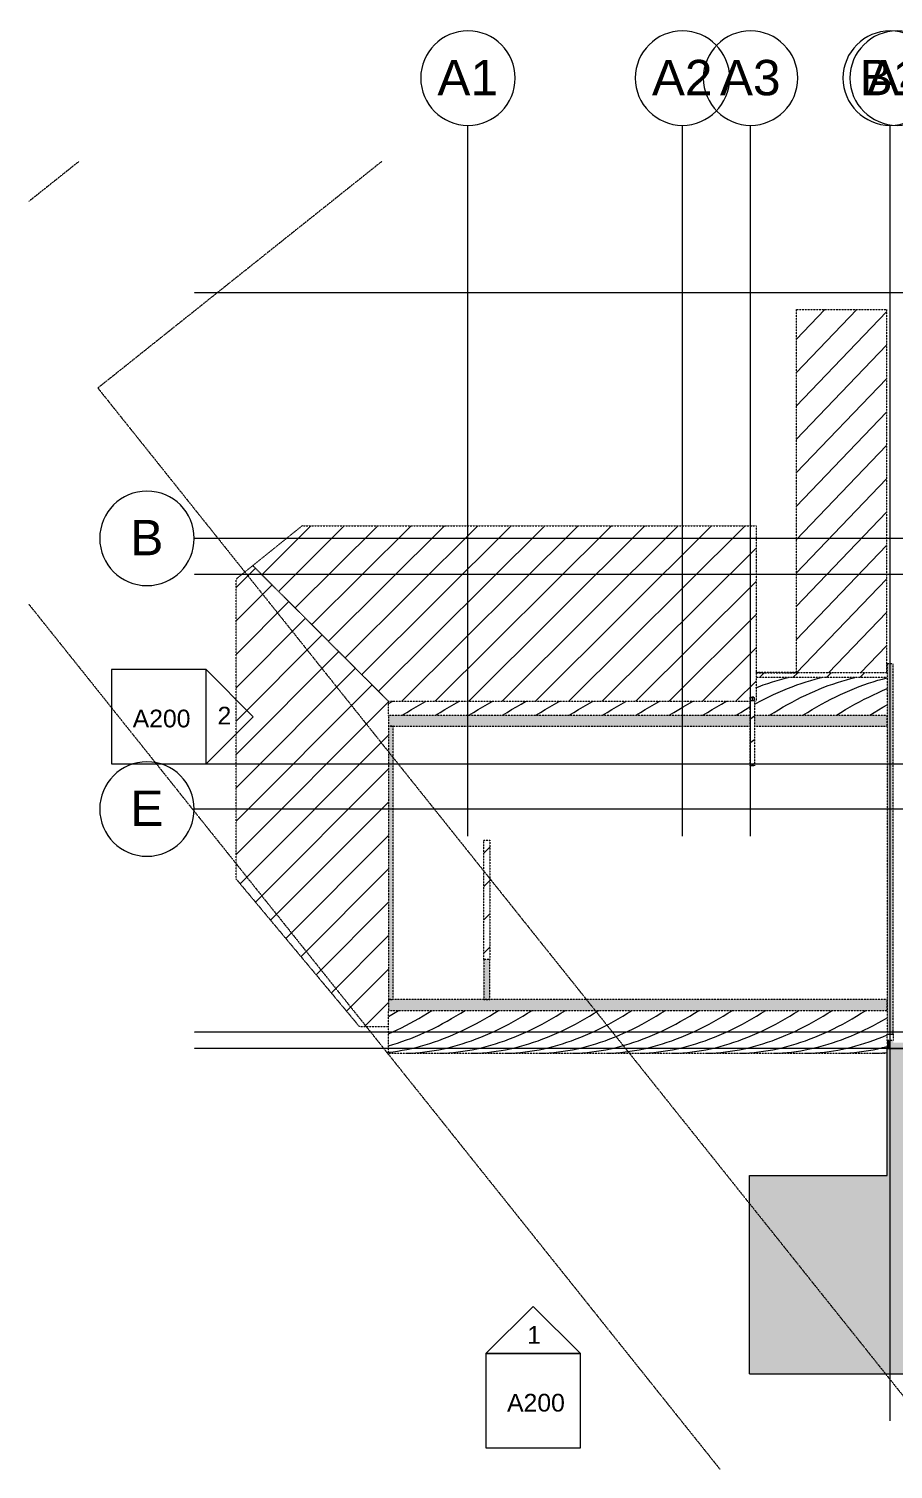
# Model space of a CAD drawing. Header units: inches. Extents: x -4124 to 1943, y 10204 to 12096.
# Drawn here: x -939 to 159, y 10266 to 12096 of the extents above; entities that cross this region are included whole.
import ezdxf

# ---------------------------------------------------------------- set-up
doc = ezdxf.new("R2010")
doc.units = ezdxf.units.IN
doc.header["$MEASUREMENT"] = 0
for name, pattern in [('Demolished', [0.1875, 0.125, -0.0625]), ('Double Dash 3_8_', [1, 0.375, -0.125, 0.125, -0.125, 0.125, -0.125]), ('Grid Line 1_2_', [0.875, 0.5, -0.125, 0.125, -0.125])]:
    doc.linetypes.add(name, pattern=pattern)
for name, color, linetype, lineweight in [('A-ROOF-1', 8, 'Continuous', 9), ('A-ROOF-2', 10, 'Demolished', 9), ('A-ROOF-3', 1, 'Demolished', 15), ('A-ROOF-4', 50, 'Continuous', 9), ('A-ROOF-5', 173, 'Continuous', 9), ('A-ROOF-PATT-1', 20, 'Continuous', 9), ('A-ROOF-PATT-2', 20, 'Demolished', 9), ('A-WALL-2', 8, 'Continuous', 9), ('A-WALL-4', 173, 'Continuous', 9), ('A-WALL-5', 1, 'Demolished', 15), ('A-WALL-6', 10, 'Demolished', 9), ('A-WALL-8', 50, 'Continuous', 9), ('A-WALL-9', 20, 'Demolished', 9), ('C-PROP-LINE', 91, 'Double Dash 3_8_', 13), ('G-ANNO-SYMB', 111, 'Continuous', 9), ('S-BEAM-1', 173, 'Continuous', 9), ('S-BEAM-2', 10, 'Continuous', 9), ('S-BEAM-3', 10, 'Demolished', 9), ('S-BEAM-4', 20, 'Demolished', 9), ('S-GRID-1', 1, 'Grid Line 1_2_', 9), ('S-GRID-IDEN', 1, 'Continuous', 9)]:
    doc.layers.add(name, color=color, linetype=linetype, lineweight=lineweight)
doc.styles.add('Arial', font='arial.ttf', dxfattribs={"height": 45})
doc.styles.add('Arial_1', font='arial.ttf', dxfattribs={"height": 22.5})
pattern_1 = [(45, (3185.41, 0), (-21.2132, 21.2132), [])]
pattern_2 = [(35.264, (0, 5568.672), (-7.07116, 24.999985), [])]

# ---------------------------------------------------------------- blocks, each defined once
blk = doc.blocks.new('Conc Beam - Conc Beam-1196117-DEMO PLAN - MEZZ')
at = {"layer": 'S-BEAM-2'}
blk.add_hatch(color=256, dxfattribs=at).paths.add_polyline_path([(-2953.6, 10800.4), (-1943.2, 10800.4), (-1943.2, 10807.7), (-3026.2, 10807.7), (-3026.2, 10810.5), (-3030, 10810.5), (-3030, 10800.4), (-3026.2, 10800.4)], flags=0)
at = {"layer": 'S-BEAM-1'}
for p, q in [((-3030, 10800.4), (-3030, 10810.5)), ((-1943.2, 10807.7), (-1943.2, 10800.4))]:
    blk.add_line(p, q, dxfattribs=at)
blk = doc.blocks.new('FP_18-DEMO PLAN - MEZZ')
at = {"layer": 'A-ROOF-2'}
for p, q in [((-3149.6, 11278.1), (-3200.5, 11278.1)), ((-3033.8, 11278.1), (-3034.6, 11278.1))]:
    blk.add_line(p, q, dxfattribs=at)
at = {"layer": 'A-ROOF-PATT-1'}
for p, q in [((-3200.5, 11277.9), (-3199.1, 11278)), ((-3199.1, 11278), (-3193.2, 11278.2)), ((-3163.7, 11277.5), (-3162.6, 11277.6)), ((-3162.6, 11277.6), (-3156.7, 11278)), ((-3156.7, 11278), (-3150.8, 11278.2)), ((-3034.6, 11277.7), (-3033.8, 11277.7)), ((-3200.5, 11258.7), (-3197.1, 11260)), ((-3197.1, 11260), (-3191.2, 11262.2)), ((-3191.2, 11262.2), (-3185.3, 11264.2)), ((-3185.3, 11264.2), (-3179.4, 11266.1)), ((-3179.4, 11266.1), (-3173.4, 11267.9)), ((-3173.4, 11267.9), (-3167.5, 11269.6)), ((-3167.5, 11269.6), (-3161.6, 11271.1)), ((-3161.6, 11271.1), (-3159.7, 11271.5)), ((-3160.6, 11257.7), (-3154.7, 11260)), ((-3154.7, 11260), (-3148.8, 11262.2)), ((-3148.8, 11262.2), (-3142.9, 11264.2)), ((-3142.9, 11264.2), (-3136.9, 11266.1)), ((-3136.9, 11266.1), (-3131, 11267.9)), ((-3131, 11267.9), (-3125.1, 11269.6)), ((-3125.1, 11269.6), (-3119.2, 11271.1)), ((-3120.1, 11256.9), (-3114.3, 11259.2)), ((-3119.2, 11271.1), (-3117.2, 11271.5)), ((-3114.3, 11259.2), (-3108.6, 11261.4)), ((-3108.6, 11261.4), (-3102.8, 11263.4)), ((-3102.8, 11263.4), (-3097.1, 11265.3)), ((-3097.1, 11265.3), (-3091.3, 11267.1)), ((-3091.3, 11267.1), (-3085.6, 11268.8)), ((-3085.6, 11268.8), (-3079.8, 11270.3)), ((-3079.8, 11270.3), (-3074.8, 11271.5)), ((-3075.5, 11257.8), (-3069.5, 11260.1)), ((-3069.5, 11260.1), (-3063.6, 11262.3)), ((-3063.6, 11262.3), (-3057.6, 11264.4)), ((-3057.6, 11264.4), (-3051.7, 11266.3)), ((-3051.7, 11266.3), (-3045.7, 11268.1)), ((-3045.7, 11268.1), (-3039.8, 11269.7)), ((-3039.8, 11269.7), (-3033.8, 11271.2)), ((-3667.5, 11238.5), (-3661.8, 11241.5)), ((-3626.3, 11237.8), (-3620.4, 11241)), ((-3620.4, 11241), (-3619.4, 11241.5)), ((-3583.9, 11237.8), (-3578, 11241)), ((-3578, 11241), (-3577, 11241.5)), ((-3541.5, 11237.8), (-3535.5, 11241)), ((-3535.5, 11241), (-3534.5, 11241.5)), ((-3499, 11237.8), (-3493.1, 11241)), ((-3493.1, 11241), (-3492.1, 11241.5)), ((-3456.6, 11237.8), (-3450.7, 11241)), ((-3450.7, 11241), (-3449.7, 11241.5)), ((-3414.2, 11237.8), (-3408.3, 11241)), ((-3408.3, 11241), (-3407.3, 11241.5)), ((-3371.7, 11237.8), (-3365.8, 11241)), ((-3365.8, 11241), (-3364.8, 11241.5)), ((-3329.3, 11237.8), (-3323.4, 11241)), ((-3323.4, 11241), (-3322.4, 11241.5)), ((-3286.9, 11237.8), (-3281, 11241)), ((-3281, 11241), (-3280, 11241.5)), ((-3244.5, 11237.8), (-3238.6, 11241)), ((-3238.6, 11241), (-3237.6, 11241.5)), ((-3202, 11237.8), (-3196.1, 11241)), ((-3196.1, 11241), (-3190.2, 11244.1)), ((-3190.2, 11244.1), (-3184.3, 11247.1)), ((-3184.3, 11247.1), (-3178.4, 11249.9)), ((-3178.4, 11249.9), (-3172.5, 11252.6)), ((-3172.5, 11252.6), (-3166.5, 11255.2)), ((-3166.5, 11255.2), (-3160.6, 11257.7)), ((-3160.3, 11237.4), (-3154.5, 11240.5)), ((-3154.5, 11240.5), (-3148.8, 11243.6)), ((-3148.8, 11243.6), (-3143.1, 11246.5)), ((-3143.1, 11246.5), (-3137.3, 11249.3)), ((-3137.3, 11249.3), (-3131.6, 11251.9)), ((-3131.6, 11251.9), (-3125.8, 11254.5)), ((-3125.8, 11254.5), (-3120.1, 11256.9)), ((-3117.1, 11237.8), (-3111.1, 11241.1)), ((-3111.1, 11241.1), (-3105.2, 11244.2)), ((-3105.2, 11244.2), (-3099.2, 11247.2)), ((-3099.2, 11247.2), (-3093.3, 11250)), ((-3093.3, 11250), (-3087.3, 11252.7)), ((-3087.3, 11252.7), (-3081.4, 11255.3)), ((-3081.4, 11255.3), (-3075.5, 11257.8)), ((-3074.9, 11237.7), (-3069.1, 11240.9)), ((-3069.1, 11240.9), (-3063.2, 11244)), ((-3063.2, 11244), (-3057.3, 11246.9)), ((-3057.3, 11246.9), (-3051.4, 11249.7)), ((-3051.4, 11249.7), (-3045.6, 11252.4)), ((-3045.6, 11252.4), (-3039.7, 11255)), ((-3039.7, 11255), (-3033.8, 11257.5)), ((-3650, 11223.7), (-3644.1, 11227.4)), ((-3644.1, 11227.4), (-3638.1, 11231)), ((-3638.1, 11231), (-3632.2, 11234.4)), ((-3632.2, 11234.4), (-3626.3, 11237.8)), ((-3607.6, 11223.7), (-3601.6, 11227.4)), ((-3601.6, 11227.4), (-3595.7, 11231)), ((-3595.7, 11231), (-3589.8, 11234.4)), ((-3589.8, 11234.4), (-3583.9, 11237.8)), ((-3565.1, 11223.7), (-3559.2, 11227.4)), ((-3559.2, 11227.4), (-3553.3, 11231)), ((-3553.3, 11231), (-3547.4, 11234.4)), ((-3547.4, 11234.4), (-3541.5, 11237.8)), ((-3522.7, 11223.7), (-3516.8, 11227.4)), ((-3516.8, 11227.4), (-3510.9, 11231)), ((-3510.9, 11231), (-3504.9, 11234.4)), ((-3504.9, 11234.4), (-3499, 11237.8)), ((-3480.3, 11223.7), (-3474.4, 11227.4)), ((-3474.4, 11227.4), (-3468.4, 11231)), ((-3468.4, 11231), (-3462.5, 11234.4)), ((-3462.5, 11234.4), (-3456.6, 11237.8)), ((-3437.8, 11223.7), (-3431.9, 11227.4)), ((-3431.9, 11227.4), (-3426, 11231)), ((-3426, 11231), (-3420.1, 11234.4)), ((-3420.1, 11234.4), (-3414.2, 11237.8)), ((-3395.4, 11223.7), (-3389.5, 11227.4)), ((-3389.5, 11227.4), (-3383.6, 11231)), ((-3383.6, 11231), (-3377.7, 11234.4)), ((-3377.7, 11234.4), (-3371.7, 11237.8)), ((-3353, 11223.7), (-3347.1, 11227.4)), ((-3347.1, 11227.4), (-3341.2, 11231)), ((-3341.2, 11231), (-3335.2, 11234.4)), ((-3335.2, 11234.4), (-3329.3, 11237.8)), ((-3310.6, 11223.7), (-3304.7, 11227.4)), ((-3304.7, 11227.4), (-3298.7, 11231)), ((-3298.7, 11231), (-3292.8, 11234.4)), ((-3292.8, 11234.4), (-3286.9, 11237.8)), ((-3268.1, 11223.7), (-3262.2, 11227.4)), ((-3262.2, 11227.4), (-3256.3, 11231)), ((-3256.3, 11231), (-3250.4, 11234.4)), ((-3250.4, 11234.4), (-3244.5, 11237.8)), ((-3225.7, 11223.7), (-3219.8, 11227.4)), ((-3219.8, 11227.4), (-3213.9, 11231)), ((-3213.9, 11231), (-3208.2, 11234.3)), ((-3202.2, 11237.7), (-3202, 11237.8)), ((-3183.3, 11223.7), (-3177.5, 11227.3)), ((-3177.5, 11227.3), (-3171.8, 11230.8)), ((-3171.8, 11230.8), (-3166, 11234.2)), ((-3166, 11234.2), (-3160.3, 11237.4)), ((-3140.9, 11223.7), (-3134.9, 11227.4)), ((-3134.9, 11227.4), (-3129, 11231)), ((-3129, 11231), (-3123, 11234.5)), ((-3123, 11234.5), (-3117.1, 11237.8)), ((-3098.4, 11223.7), (-3092.6, 11227.4)), ((-3092.6, 11227.4), (-3086.7, 11230.9)), ((-3086.7, 11230.9), (-3080.8, 11234.4)), ((-3080.8, 11234.4), (-3074.9, 11237.7)), ((-3056, 11223.7), (-3050.5, 11227.2)), ((-3050.5, 11227.2), (-3044.9, 11230.5)), ((-3044.9, 11230.5), (-3039.4, 11233.8)), ((-3039.4, 11233.8), (-3033.8, 11237))]:
    blk.add_line(p, q, dxfattribs=at)
blk = doc.blocks.new('FP_19-DEMO PLAN - MEZZ')
at = {"layer": 'A-ROOF-2'}
blk.add_line((-3667.5, 10794.1), (-3033.8, 10794.1), dxfattribs=at)
at = {"layer": 'A-ROOF-PATT-1'}
for p, q in [((-3667.5, 10840.8), (-3663.2, 10843.3)), ((-3663.2, 10843.3), (-3659, 10845.9)), ((-3659, 10845.9), (-3654.7, 10848.6)), ((-3634.4, 10835.4), (-3628.8, 10838.5)), ((-3628.8, 10838.5), (-3623.3, 10841.8)), ((-3623.3, 10841.8), (-3617.8, 10845.1)), ((-3617.8, 10845.1), (-3612.3, 10848.6)), ((-3592.8, 10834.9), (-3587.1, 10838.2)), ((-3587.1, 10838.2), (-3581.3, 10841.5)), ((-3581.3, 10841.5), (-3575.6, 10845)), ((-3575.6, 10845), (-3569.9, 10848.6)), ((-3550.8, 10834.7), (-3544.9, 10838)), ((-3544.9, 10838), (-3539.1, 10841.4)), ((-3539.1, 10841.4), (-3533.3, 10844.9)), ((-3533.3, 10844.9), (-3527.4, 10848.6)), ((-3508.7, 10834.5), (-3502.8, 10837.8)), ((-3502.8, 10837.8), (-3496.8, 10841.3)), ((-3496.8, 10841.3), (-3490.9, 10844.9)), ((-3490.9, 10844.9), (-3485, 10848.6)), ((-3466.3, 10834.5), (-3460.3, 10837.8)), ((-3460.3, 10837.8), (-3454.4, 10841.3)), ((-3454.4, 10841.3), (-3448.5, 10844.9)), ((-3448.5, 10844.9), (-3442.6, 10848.6)), ((-3423.8, 10834.5), (-3417.9, 10837.8)), ((-3417.9, 10837.8), (-3412, 10841.3)), ((-3412, 10841.3), (-3406.1, 10844.9)), ((-3406.1, 10844.9), (-3400.2, 10848.6)), ((-3381.4, 10834.5), (-3375.5, 10837.8)), ((-3375.5, 10837.8), (-3369.6, 10841.3)), ((-3369.6, 10841.3), (-3363.7, 10844.9)), ((-3363.7, 10844.9), (-3357.7, 10848.6)), ((-3339, 10834.5), (-3333.1, 10837.8)), ((-3333.1, 10837.8), (-3327.1, 10841.3)), ((-3327.1, 10841.3), (-3321.2, 10844.9)), ((-3321.2, 10844.9), (-3315.3, 10848.6)), ((-3296.6, 10834.5), (-3290.6, 10837.8)), ((-3290.6, 10837.8), (-3284.7, 10841.3)), ((-3284.7, 10841.3), (-3278.8, 10844.9)), ((-3278.8, 10844.9), (-3272.9, 10848.6)), ((-3254.1, 10834.5), (-3248.2, 10837.8)), ((-3248.2, 10837.8), (-3242.3, 10841.3)), ((-3242.3, 10841.3), (-3236.4, 10844.9)), ((-3236.4, 10844.9), (-3230.5, 10848.6)), ((-3211.7, 10834.5), (-3205.8, 10837.8)), ((-3205.8, 10837.8), (-3199.9, 10841.3)), ((-3199.9, 10841.3), (-3193.9, 10844.9)), ((-3193.9, 10844.9), (-3188, 10848.6)), ((-3169.3, 10834.5), (-3163.4, 10837.8)), ((-3163.4, 10837.8), (-3157.4, 10841.3)), ((-3157.4, 10841.3), (-3151.5, 10844.9)), ((-3151.5, 10844.9), (-3145.6, 10848.6)), ((-3126.8, 10834.5), (-3120.9, 10837.8)), ((-3120.9, 10837.8), (-3115, 10841.3)), ((-3115, 10841.3), (-3109.1, 10844.9)), ((-3109.1, 10844.9), (-3103.2, 10848.6)), ((-3084.4, 10834.5), (-3078.5, 10837.8)), ((-3078.5, 10837.8), (-3072.6, 10841.3)), ((-3072.6, 10841.3), (-3066.7, 10844.9)), ((-3066.7, 10844.9), (-3060.7, 10848.6)), ((-3039.6, 10835.8), (-3033.8, 10839.1)), ((-3667.5, 10818.8), (-3661.9, 10821.3)), ((-3661.9, 10821.3), (-3656.4, 10823.9)), ((-3656.4, 10823.9), (-3650.9, 10826.6)), ((-3650.9, 10826.6), (-3645.4, 10829.4)), ((-3645.4, 10829.4), (-3639.9, 10832.4)), ((-3639.9, 10832.4), (-3634.4, 10835.4)), ((-3627.3, 10817.8), (-3621.5, 10820.4)), ((-3621.5, 10820.4), (-3615.8, 10823.1)), ((-3615.8, 10823.1), (-3610, 10825.8)), ((-3610, 10825.8), (-3604.3, 10828.7)), ((-3604.3, 10828.7), (-3598.6, 10831.8)), ((-3598.6, 10831.8), (-3592.8, 10834.9)), ((-3585.8, 10817.4), (-3579.9, 10820)), ((-3579.9, 10820), (-3574.1, 10822.7)), ((-3574.1, 10822.7), (-3568.3, 10825.5)), ((-3568.3, 10825.5), (-3562.4, 10828.5)), ((-3562.4, 10828.5), (-3556.6, 10831.5)), ((-3556.6, 10831.5), (-3550.8, 10834.7)), ((-3544.2, 10817.1), (-3538.3, 10819.7)), ((-3538.3, 10819.7), (-3532.4, 10822.4)), ((-3532.4, 10822.4), (-3526.4, 10825.2)), ((-3526.4, 10825.2), (-3520.5, 10828.2)), ((-3520.5, 10828.2), (-3514.6, 10831.3)), ((-3514.6, 10831.3), (-3508.7, 10834.5)), ((-3501.8, 10817.1), (-3495.9, 10819.7)), ((-3495.9, 10819.7), (-3489.9, 10822.4)), ((-3489.9, 10822.4), (-3484, 10825.2)), ((-3484, 10825.2), (-3478.1, 10828.2)), ((-3478.1, 10828.2), (-3472.2, 10831.3)), ((-3472.2, 10831.3), (-3466.3, 10834.5)), ((-3459.3, 10817.1), (-3453.4, 10819.7)), ((-3453.4, 10819.7), (-3447.5, 10822.4)), ((-3447.5, 10822.4), (-3441.6, 10825.2)), ((-3441.6, 10825.2), (-3435.7, 10828.2)), ((-3435.7, 10828.2), (-3429.8, 10831.3)), ((-3429.8, 10831.3), (-3423.8, 10834.5)), ((-3416.9, 10817.1), (-3411, 10819.7)), ((-3411, 10819.7), (-3405.1, 10822.4)), ((-3405.1, 10822.4), (-3399.2, 10825.2)), ((-3399.2, 10825.2), (-3393.2, 10828.2)), ((-3393.2, 10828.2), (-3387.3, 10831.3)), ((-3387.3, 10831.3), (-3381.4, 10834.5)), ((-3374.5, 10817.1), (-3368.6, 10819.7)), ((-3368.6, 10819.7), (-3362.7, 10822.4)), ((-3362.7, 10822.4), (-3356.7, 10825.2)), ((-3356.7, 10825.2), (-3350.8, 10828.2)), ((-3350.8, 10828.2), (-3344.9, 10831.3)), ((-3344.9, 10831.3), (-3339, 10834.5)), ((-3332.1, 10817.1), (-3326.1, 10819.7)), ((-3326.1, 10819.7), (-3320.2, 10822.4)), ((-3320.2, 10822.4), (-3314.3, 10825.2)), ((-3314.3, 10825.2), (-3308.4, 10828.2)), ((-3308.4, 10828.2), (-3302.5, 10831.3)), ((-3302.5, 10831.3), (-3296.6, 10834.5)), ((-3289.6, 10817.1), (-3283.7, 10819.7)), ((-3283.7, 10819.7), (-3277.8, 10822.4)), ((-3277.8, 10822.4), (-3271.9, 10825.2)), ((-3271.9, 10825.2), (-3266, 10828.2)), ((-3266, 10828.2), (-3260, 10831.3)), ((-3260, 10831.3), (-3254.1, 10834.5)), ((-3247.2, 10817.1), (-3241.3, 10819.7)), ((-3241.3, 10819.7), (-3235.4, 10822.4)), ((-3235.4, 10822.4), (-3229.5, 10825.2)), ((-3229.5, 10825.2), (-3223.5, 10828.2)), ((-3223.5, 10828.2), (-3217.6, 10831.3)), ((-3217.6, 10831.3), (-3211.7, 10834.5)), ((-3204.8, 10817.1), (-3198.9, 10819.7)), ((-3198.9, 10819.7), (-3192.9, 10822.4)), ((-3192.9, 10822.4), (-3187, 10825.2)), ((-3187, 10825.2), (-3181.1, 10828.2)), ((-3181.1, 10828.2), (-3175.2, 10831.3)), ((-3175.2, 10831.3), (-3169.3, 10834.5)), ((-3162.4, 10817.1), (-3156.4, 10819.7)), ((-3156.4, 10819.7), (-3150.5, 10822.4)), ((-3150.5, 10822.4), (-3144.6, 10825.2)), ((-3144.6, 10825.2), (-3138.7, 10828.2)), ((-3138.7, 10828.2), (-3132.8, 10831.3)), ((-3132.8, 10831.3), (-3126.8, 10834.5)), ((-3119.9, 10817.1), (-3114, 10819.7)), ((-3114, 10819.7), (-3108.1, 10822.4)), ((-3108.1, 10822.4), (-3102.2, 10825.2)), ((-3102.2, 10825.2), (-3096.3, 10828.2)), ((-3096.3, 10828.2), (-3090.3, 10831.3)), ((-3090.3, 10831.3), (-3084.4, 10834.5)), ((-3074.3, 10818.5), (-3068.5, 10821.1)), ((-3068.5, 10821.1), (-3062.7, 10823.8)), ((-3062.7, 10823.8), (-3057, 10826.6)), ((-3057, 10826.6), (-3051.2, 10829.6)), ((-3051.2, 10829.6), (-3045.4, 10832.6)), ((-3045.4, 10832.6), (-3039.6, 10835.8)), ((-3667.5, 10803.5), (-3661.7, 10805.2)), ((-3661.7, 10805.2), (-3656, 10807)), ((-3656, 10807), (-3650.2, 10808.9)), ((-3650.2, 10808.9), (-3644.5, 10811)), ((-3644.5, 10811), (-3638.8, 10813.1)), ((-3638.8, 10813.1), (-3633, 10815.4)), ((-3638.3, 10800.2), (-3632.4, 10801.6)), ((-3633, 10815.4), (-3627.3, 10817.8)), ((-3632.4, 10801.6), (-3626.6, 10803.1)), ((-3626.6, 10803.1), (-3620.8, 10804.8)), ((-3620.8, 10804.8), (-3614.9, 10806.5)), ((-3614.9, 10806.5), (-3609.1, 10808.5)), ((-3609.1, 10808.5), (-3603.3, 10810.5)), ((-3603.3, 10810.5), (-3597.4, 10812.7)), ((-3597.5, 10799.9), (-3591.5, 10801.2)), ((-3597.4, 10812.7), (-3591.6, 10815)), ((-3591.6, 10815), (-3585.8, 10817.4)), ((-3591.5, 10801.2), (-3585.6, 10802.7)), ((-3585.6, 10802.7), (-3579.7, 10804.4)), ((-3579.7, 10804.4), (-3573.8, 10806.1)), ((-3573.8, 10806.1), (-3567.9, 10808.1)), ((-3567.9, 10808.1), (-3562, 10810.1)), ((-3562, 10810.1), (-3556, 10812.3)), ((-3556, 10812.3), (-3550.1, 10814.6)), ((-3555, 10799.9), (-3549.1, 10801.2)), ((-3550.1, 10814.6), (-3544.2, 10817.1)), ((-3549.1, 10801.2), (-3543.2, 10802.7)), ((-3543.2, 10802.7), (-3537.3, 10804.4)), ((-3537.3, 10804.4), (-3531.4, 10806.1)), ((-3531.4, 10806.1), (-3525.4, 10808.1)), ((-3525.4, 10808.1), (-3519.5, 10810.1)), ((-3519.5, 10810.1), (-3513.6, 10812.3)), ((-3513.6, 10812.3), (-3507.7, 10814.6)), ((-3512.6, 10799.9), (-3506.7, 10801.2)), ((-3507.7, 10814.6), (-3501.8, 10817.1)), ((-3506.7, 10801.2), (-3500.8, 10802.7)), ((-3500.8, 10802.7), (-3494.9, 10804.4)), ((-3494.9, 10804.4), (-3488.9, 10806.1)), ((-3488.9, 10806.1), (-3483, 10808.1)), ((-3483, 10808.1), (-3477.1, 10810.1)), ((-3477.1, 10810.1), (-3471.2, 10812.3)), ((-3471.2, 10812.3), (-3465.3, 10814.6)), ((-3470.2, 10799.9), (-3464.3, 10801.2)), ((-3465.3, 10814.6), (-3459.3, 10817.1)), ((-3464.3, 10801.2), (-3458.3, 10802.7)), ((-3458.3, 10802.7), (-3452.4, 10804.4)), ((-3452.4, 10804.4), (-3446.5, 10806.1)), ((-3446.5, 10806.1), (-3440.6, 10808.1)), ((-3440.6, 10808.1), (-3434.7, 10810.1)), ((-3434.7, 10810.1), (-3428.8, 10812.3)), ((-3428.8, 10812.3), (-3422.8, 10814.6)), ((-3427.8, 10799.9), (-3421.8, 10801.2)), ((-3422.8, 10814.6), (-3416.9, 10817.1)), ((-3421.8, 10801.2), (-3415.9, 10802.7)), ((-3415.9, 10802.7), (-3410, 10804.4)), ((-3410, 10804.4), (-3404.1, 10806.1)), ((-3404.1, 10806.1), (-3398.2, 10808.1)), ((-3398.2, 10808.1), (-3392.2, 10810.1)), ((-3392.2, 10810.1), (-3386.3, 10812.3)), ((-3386.3, 10812.3), (-3380.4, 10814.6)), ((-3385.3, 10799.9), (-3379.4, 10801.2)), ((-3380.4, 10814.6), (-3374.5, 10817.1)), ((-3379.4, 10801.2), (-3373.5, 10802.7)), ((-3373.5, 10802.7), (-3367.6, 10804.4)), ((-3367.6, 10804.4), (-3361.7, 10806.1)), ((-3361.7, 10806.1), (-3355.7, 10808.1)), ((-3355.7, 10808.1), (-3349.8, 10810.1)), ((-3349.8, 10810.1), (-3343.9, 10812.3)), ((-3343.9, 10812.3), (-3338, 10814.6)), ((-3342.9, 10799.9), (-3337, 10801.2)), ((-3338, 10814.6), (-3332.1, 10817.1)), ((-3337, 10801.2), (-3331.1, 10802.7)), ((-3331.1, 10802.7), (-3325.1, 10804.4)), ((-3325.1, 10804.4), (-3319.2, 10806.1)), ((-3319.2, 10806.1), (-3313.3, 10808.1)), ((-3313.3, 10808.1), (-3307.4, 10810.1)), ((-3307.4, 10810.1), (-3301.5, 10812.3)), ((-3301.5, 10812.3), (-3295.6, 10814.6)), ((-3300.5, 10799.9), (-3294.6, 10801.2)), ((-3295.6, 10814.6), (-3289.6, 10817.1)), ((-3294.6, 10801.2), (-3288.6, 10802.7)), ((-3288.6, 10802.7), (-3282.7, 10804.4)), ((-3282.7, 10804.4), (-3276.8, 10806.1)), ((-3276.8, 10806.1), (-3270.9, 10808.1)), ((-3270.9, 10808.1), (-3265, 10810.1)), ((-3265, 10810.1), (-3259, 10812.3)), ((-3259, 10812.3), (-3253.1, 10814.6)), ((-3258.1, 10799.9), (-3252.1, 10801.2)), ((-3253.1, 10814.6), (-3247.2, 10817.1)), ((-3252.1, 10801.2), (-3246.2, 10802.7)), ((-3246.2, 10802.7), (-3240.3, 10804.4)), ((-3240.3, 10804.4), (-3234.4, 10806.1)), ((-3234.4, 10806.1), (-3228.5, 10808.1)), ((-3228.5, 10808.1), (-3222.5, 10810.1)), ((-3222.5, 10810.1), (-3216.6, 10812.3)), ((-3216.6, 10812.3), (-3210.7, 10814.6)), ((-3215.6, 10799.9), (-3209.7, 10801.2)), ((-3210.7, 10814.6), (-3204.8, 10817.1)), ((-3209.7, 10801.2), (-3203.8, 10802.7)), ((-3203.8, 10802.7), (-3197.9, 10804.4)), ((-3197.9, 10804.4), (-3192, 10806.1)), ((-3192, 10806.1), (-3186, 10808.1)), ((-3186, 10808.1), (-3180.1, 10810.1)), ((-3180.1, 10810.1), (-3174.2, 10812.3)), ((-3174.2, 10812.3), (-3168.3, 10814.6)), ((-3173.2, 10799.9), (-3167.3, 10801.2)), ((-3168.3, 10814.6), (-3162.4, 10817.1)), ((-3167.3, 10801.2), (-3161.4, 10802.7)), ((-3161.4, 10802.7), (-3155.4, 10804.4)), ((-3155.4, 10804.4), (-3149.5, 10806.1)), ((-3149.5, 10806.1), (-3143.6, 10808.1)), ((-3143.6, 10808.1), (-3137.7, 10810.1)), ((-3137.7, 10810.1), (-3131.8, 10812.3)), ((-3132.1, 10799.6), (-3126.3, 10800.9)), ((-3131.8, 10812.3), (-3125.9, 10814.6)), ((-3126.3, 10800.9), (-3120.6, 10802.3)), ((-3125.9, 10814.6), (-3119.9, 10817.1)), ((-3120.6, 10802.3), (-3114.8, 10803.9)), ((-3114.8, 10803.9), (-3109, 10805.6)), ((-3109, 10805.6), (-3103.2, 10807.4)), ((-3103.2, 10807.4), (-3097.4, 10809.3)), ((-3097.4, 10809.3), (-3091.7, 10811.4)), ((-3091.7, 10811.4), (-3085.9, 10813.7)), ((-3090.7, 10799.4), (-3085, 10800.6)), ((-3085.9, 10813.7), (-3080.1, 10816)), ((-3085, 10800.6), (-3079.3, 10802)), ((-3080.1, 10816), (-3074.3, 10818.5)), ((-3079.3, 10802), (-3073.6, 10803.5)), ((-3073.6, 10803.5), (-3067.9, 10805.1)), ((-3067.9, 10805.1), (-3062.3, 10806.9)), ((-3062.3, 10806.9), (-3056.6, 10808.8)), ((-3056.6, 10808.8), (-3050.9, 10810.8)), ((-3050.9, 10810.8), (-3045.2, 10813)), ((-3045.7, 10799.9), (-3039.8, 10801.3)), ((-3045.2, 10813), (-3039.5, 10815.2)), ((-3039.8, 10801.3), (-3033.8, 10802.8)), ((-3039.5, 10815.2), (-3033.8, 10817.6)), ((-3667.5, 10795.4), (-3661.6, 10796.1)), ((-3661.6, 10796.1), (-3655.8, 10796.9)), ((-3655.8, 10796.9), (-3650, 10797.9)), ((-3650, 10797.9), (-3644.1, 10799)), ((-3644.8, 10794.1), (-3638.9, 10794.3)), ((-3644.1, 10799), (-3638.3, 10800.2)), ((-3638.9, 10794.3), (-3633, 10794.7)), ((-3633, 10794.7), (-3627.1, 10795.2)), ((-3627.1, 10795.2), (-3621.1, 10795.8)), ((-3621.1, 10795.8), (-3615.2, 10796.6)), ((-3615.2, 10796.6), (-3609.3, 10797.6)), ((-3609.3, 10797.6), (-3603.4, 10798.6)), ((-3603.4, 10798.6), (-3597.5, 10799.9)), ((-3602.4, 10794.1), (-3596.5, 10794.3)), ((-3596.5, 10794.3), (-3590.5, 10794.7)), ((-3590.5, 10794.7), (-3584.6, 10795.2)), ((-3584.6, 10795.2), (-3578.7, 10795.8)), ((-3578.7, 10795.8), (-3572.8, 10796.6)), ((-3572.8, 10796.6), (-3566.9, 10797.6)), ((-3566.9, 10797.6), (-3561, 10798.6)), ((-3561, 10798.6), (-3555, 10799.9)), ((-3560, 10794.1), (-3554, 10794.3)), ((-3554, 10794.3), (-3548.1, 10794.7)), ((-3548.1, 10794.7), (-3542.2, 10795.2)), ((-3542.2, 10795.2), (-3536.3, 10795.8)), ((-3536.3, 10795.8), (-3530.4, 10796.6)), ((-3530.4, 10796.6), (-3524.4, 10797.6)), ((-3524.4, 10797.6), (-3518.5, 10798.6)), ((-3518.5, 10798.6), (-3512.6, 10799.9)), ((-3517.5, 10794.1), (-3511.6, 10794.3)), ((-3511.6, 10794.3), (-3505.7, 10794.7)), ((-3505.7, 10794.7), (-3499.8, 10795.2)), ((-3499.8, 10795.2), (-3493.9, 10795.8)), ((-3493.9, 10795.8), (-3487.9, 10796.6)), ((-3487.9, 10796.6), (-3482, 10797.6)), ((-3482, 10797.6), (-3476.1, 10798.6)), ((-3476.1, 10798.6), (-3470.2, 10799.9)), ((-3475.1, 10794.1), (-3469.2, 10794.3)), ((-3469.2, 10794.3), (-3463.3, 10794.7)), ((-3463.3, 10794.7), (-3457.3, 10795.2)), ((-3457.3, 10795.2), (-3451.4, 10795.8)), ((-3451.4, 10795.8), (-3445.5, 10796.6)), ((-3445.5, 10796.6), (-3439.6, 10797.6)), ((-3439.6, 10797.6), (-3433.7, 10798.6)), ((-3433.7, 10798.6), (-3427.8, 10799.9)), ((-3432.7, 10794.1), (-3426.8, 10794.3)), ((-3426.8, 10794.3), (-3420.8, 10794.7)), ((-3420.8, 10794.7), (-3414.9, 10795.2)), ((-3414.9, 10795.2), (-3409, 10795.8)), ((-3409, 10795.8), (-3403.1, 10796.6)), ((-3403.1, 10796.6), (-3397.2, 10797.6)), ((-3397.2, 10797.6), (-3391.2, 10798.6)), ((-3391.2, 10798.6), (-3385.3, 10799.9)), ((-3390.2, 10794.1), (-3384.3, 10794.3)), ((-3384.3, 10794.3), (-3378.4, 10794.7)), ((-3378.4, 10794.7), (-3372.5, 10795.2)), ((-3372.5, 10795.2), (-3366.6, 10795.8)), ((-3366.6, 10795.8), (-3360.7, 10796.6)), ((-3360.7, 10796.6), (-3354.7, 10797.6)), ((-3354.7, 10797.6), (-3348.8, 10798.6)), ((-3348.8, 10798.6), (-3342.9, 10799.9)), ((-3347.8, 10794.1), (-3341.9, 10794.3)), ((-3341.9, 10794.3), (-3336, 10794.7)), ((-3336, 10794.7), (-3330.1, 10795.2)), ((-3330.1, 10795.2), (-3324.2, 10795.8)), ((-3324.2, 10795.8), (-3318.2, 10796.6)), ((-3318.2, 10796.6), (-3312.3, 10797.6)), ((-3312.3, 10797.6), (-3306.4, 10798.6)), ((-3306.4, 10798.6), (-3300.5, 10799.9)), ((-3305.4, 10794.1), (-3299.5, 10794.3)), ((-3299.5, 10794.3), (-3293.6, 10794.7)), ((-3293.6, 10794.7), (-3287.6, 10795.2)), ((-3287.6, 10795.2), (-3281.7, 10795.8)), ((-3281.7, 10795.8), (-3275.8, 10796.6)), ((-3275.8, 10796.6), (-3269.9, 10797.6)), ((-3269.9, 10797.6), (-3264, 10798.6)), ((-3264, 10798.6), (-3258.1, 10799.9)), ((-3263, 10794.1), (-3257.1, 10794.3)), ((-3257.1, 10794.3), (-3251.1, 10794.7)), ((-3251.1, 10794.7), (-3245.2, 10795.2)), ((-3245.2, 10795.2), (-3239.3, 10795.8)), ((-3239.3, 10795.8), (-3233.4, 10796.6)), ((-3233.4, 10796.6), (-3227.5, 10797.6)), ((-3227.5, 10797.6), (-3221.5, 10798.6)), ((-3221.5, 10798.6), (-3215.6, 10799.9)), ((-3220.5, 10794.1), (-3214.6, 10794.3)), ((-3214.6, 10794.3), (-3208.7, 10794.7)), ((-3208.7, 10794.7), (-3202.8, 10795.2)), ((-3202.8, 10795.2), (-3196.9, 10795.8)), ((-3196.9, 10795.8), (-3191, 10796.6)), ((-3191, 10796.6), (-3185, 10797.6)), ((-3185, 10797.6), (-3179.1, 10798.6)), ((-3179.1, 10798.6), (-3173.2, 10799.9)), ((-3178.4, 10794.1), (-3172.6, 10794.3)), ((-3172.6, 10794.3), (-3166.8, 10794.6)), ((-3166.8, 10794.6), (-3161, 10795.1)), ((-3161, 10795.1), (-3155.3, 10795.7)), ((-3155.3, 10795.7), (-3149.5, 10796.5)), ((-3149.5, 10796.5), (-3143.7, 10797.4)), ((-3143.7, 10797.4), (-3137.9, 10798.4)), ((-3137.9, 10798.4), (-3132.1, 10799.6)), ((-3136.2, 10794.1), (-3130.5, 10794.3)), ((-3130.5, 10794.3), (-3124.8, 10794.6)), ((-3124.8, 10794.6), (-3119.1, 10795.1)), ((-3119.1, 10795.1), (-3113.4, 10795.7)), ((-3113.4, 10795.7), (-3107.7, 10796.4)), ((-3107.7, 10796.4), (-3102, 10797.3)), ((-3102, 10797.3), (-3096.4, 10798.2)), ((-3096.4, 10798.2), (-3090.7, 10799.4)), ((-3093.2, 10794.1), (-3087.3, 10794.3)), ((-3087.3, 10794.3), (-3081.3, 10794.7)), ((-3081.3, 10794.7), (-3075.4, 10795.2)), ((-3075.4, 10795.2), (-3069.5, 10795.8)), ((-3069.5, 10795.8), (-3063.5, 10796.6)), ((-3063.5, 10796.6), (-3057.6, 10797.6)), ((-3057.6, 10797.6), (-3051.6, 10798.7)), ((-3051.6, 10798.7), (-3045.7, 10799.9)), ((-3051.1, 10794.1), (-3045.4, 10794.3)), ((-3045.4, 10794.3), (-3039.6, 10794.6)), ((-3039.6, 10794.6), (-3033.8, 10795.1))]:
    blk.add_line(p, q, dxfattribs=at)
blk = doc.blocks.new('W-Wide Flange - bracing-1379056-DEMO PLAN - MEZZ')
at = {"layer": 'S-BEAM-4'}
h = blk.add_hatch(dxfattribs=at)
h.set_pattern_fill('FP_44', color=256, style=0, pattern_type=2)
h.set_pattern_definition([(35.264, (0, 5677.57), (-21.21295, 15.000375), [])])
h.paths.add_polyline_path([(-3208.2, 11242.3), (-3202.2, 11242.3), (-3202.2, 11242.5), (-3208.2, 11242.5)], flags=0)
h.paths.add_polyline_path([(-3204.6, 11242.6), (-3204.8, 11242.6), (-3205.9, 11242.6)], flags=0)
h.paths.add_polyline_path([(-3204.8, 11242.6), (-3205, 11242.8), (-3205.7, 11242.6)], flags=0)
h.paths.add_polyline_path([(-3205.4, 11243), (-3205.1, 11243), (-3205.1, 11245.8), (-3205.4, 11245.8)], flags=0)
h.paths.add_polyline_path([(-3204.8, 11246.2), (-3204.6, 11246.2), (-3205.9, 11246.2)], flags=0)
h.paths.add_polyline_path([(-3205, 11246), (-3204.8, 11246.2), (-3205.6, 11246.1)], flags=0)
h.paths.add_polyline_path([(-3206, 11246.2), (-3202.2, 11246.2), (-3202.2, 11246.5), (-3208.2, 11246.5), (-3208.2, 11246.2)], flags=0)
h = blk.add_hatch(dxfattribs=at)
h.set_pattern_fill('FP_45', color=256, style=0, pattern_type=2)
h.set_pattern_definition(pattern_2)
h.paths.add_polyline_path([(-3206, 11242.5), (-3206, 11246.2), (-3208.2, 11246.2), (-3208.2, 11242.5)], flags=0)
h = blk.add_hatch(dxfattribs=at)
h.set_pattern_fill('FP_46', color=256, style=0, pattern_type=2)
h.set_pattern_definition([(35.264, (0, 5564.698), (-7.07116, 24.999985), [])])
h.paths.add_polyline_path([(-3208.2, 11159.3), (-3202.2, 11159.3), (-3202.2, 11242.3), (-3208.2, 11242.3), (-3208.2, 11200.3)], flags=0)
h = blk.add_hatch(dxfattribs=at)
h.set_pattern_fill('FP_45', color=256, style=0, pattern_type=2)
h.set_pattern_definition(pattern_2)
h.paths.add_polyline_path([(-3202.2, 11242.5), (-3202.2, 11246.2), (-3204.4, 11246.2), (-3204.4, 11242.5)], flags=0)
at = {"layer": 'S-BEAM-3'}
for p, q in [((-3202.2, 11246.5), (-3208.2, 11246.5)), ((-3208.2, 11246.5), (-3208.2, 11246.2)), ((-3208.2, 11246.2), (-3206, 11246.2)), ((-3208.2, 11246.2), (-3208.2, 11242.5)), ((-3206, 11242.5), (-3208.2, 11242.5)), ((-3208.2, 11242.5), (-3208.2, 11242.3)), ((-3208.2, 11242.3), (-3202.2, 11242.3)), ((-3208.2, 11242.3), (-3208.2, 11159.3)), ((-3205.4, 11245.8), (-3205.4, 11243)), ((-3205.1, 11243), (-3205.1, 11245.8)), ((-3204.4, 11246.2), (-3202.2, 11246.2)), ((-3202.2, 11242.5), (-3204.4, 11242.5)), ((-3202.2, 11246.2), (-3202.2, 11246.5)), ((-3202.2, 11242.5), (-3202.2, 11246.2)), ((-3202.2, 11242.3), (-3202.2, 11242.5)), ((-3202.2, 11242.3), (-3202.2, 11159.3)), ((-3202.2, 11159.3), (-3208.2, 11159.3))]:
    blk.add_line(p, q, dxfattribs=at)
for centre, start_param, end_param in [((-3206, 11245.8), 0, 1.570796), ((-3206, 11243), 4.712389, 6.283185), ((-3204.4, 11245.8), 1.570796, 3.141593), ((-3204.4, 11243), 3.141593, 4.712389)]:
    blk.add_ellipse(centre, major_axis=(0.684, 0), ratio=0.707107, start_param=start_param, end_param=end_param, dxfattribs=at)
blk = doc.blocks.new('Family - ___-1264376-DEMO PLAN - MEZZ')
at = {"layer": 'C-PROP-LINE'}
for p, q in [((-4060.7, 11927.4), (-4124.3, 11876.7)), ((-3676, 11927.4), (-4036.6, 11639.6)), ((-4036.6, 11639.6), (-2946.2, 10274.4)), ((-4124.3, 11364.8), (-3246.3, 10265.5)), ((-2946.2, 10274.4), (-1448.4, 10265.8))]:
    blk.add_line(p, q, dxfattribs=at)
blk = doc.blocks.new('Elevation - Detail Number-151647-DEMO PLAN - MEZZ')
at = {"layer": 'G-ANNO-SYMB'}
for p, q in [((0.25, 0.25), (-0.25, 0.25)), ((-0.25, 0.25), (-0.25, -0.25)), ((0.25, -0.25), (0.25, 0.25)), ((-0.25, -0.25), (0.25, -0.25))]:
    blk.add_line(p, q, dxfattribs=at)
blk = doc.blocks.new('Elevation - Detail Number-151370-DEMO PLAN - MEZZ')
at = {"layer": 'G-ANNO-SYMB'}
for p, q in [((0, 0.25), (-0.25, 0)), ((0.25, 0), (0, 0.25)), ((-0.25, 0), (0.25, 0))]:
    blk.add_line(p, q, dxfattribs=at)
blk = doc.blocks.new('Grid - Grid Head - Circle-50561-DEMO PLAN - MEZZ')
at = {"layer": 'S-GRID-IDEN'}
for start, end in [(360, 180), (180, 360)]:
    blk.add_arc((0, 0), 0.25, start, end, dxfattribs=at)

msp = doc.modelspace()

# ---------------------------------------------------------------- hatches: boundary and pattern name
at = {"layer": 'A-ROOF-1'}
h = msp.add_hatch(color=256, dxfattribs=at)
h.paths.add_polyline_path([(151.6, 11209.9), (151.6, 11223.6), (-16.8, 11223.6), (-16.8, 11209.9), (148.2, 11209.9)], flags=0)
h.paths.add_polyline_path([(-22.8, 11209.9), (-22.8, 11223.6), (-482, 11223.6), (-482, 11209.9), (-60.9, 11209.9)], flags=0)
msp.add_hatch(color=256, dxfattribs=at).paths.add_polyline_path([(151.6, 10848.6), (151.6, 10862.4), (-482, 10862.4), (-482, 10848.6), (148.2, 10848.6)], flags=0)
at = {"layer": 'A-ROOF-4'}
msp.add_hatch(color=256, dxfattribs=at).paths.add_polyline_path([(1246.8, 10386.8), (1246.8, 10800.4), (151.6, 10800.4), (151.6, 10639), (-23.4, 10639), (-23.4, 10386.8), (1068, 10386.8)], flags=0)
at = {"layer": 'A-ROOF-PATT-2'}
h = msp.add_hatch(dxfattribs=at)
h.set_pattern_fill('FP_38', color=256, style=0, pattern_type=2)
h.set_pattern_definition([(46.169, (2935.75, 0), (-20.36471, 21.213684), [])])
h.paths.add_polyline_path([(150.8, 11277.5), (150.8, 11739.5), (35.8, 11739.5), (35.8, 11277.5), (148.2, 11277.5)], flags=0)
h = msp.add_hatch(dxfattribs=at)
h.set_pattern_fill('FP_36', color=256, style=0, pattern_type=2)
h.set_pattern_definition([(44.901, (3185.41, 81.254), (-21.21348, 21.13958), [])])
h.paths.add_polyline_path([(-16.8, 11241.5), (-15, 11241.5), (-15, 11464.5), (-591.4, 11464.5), (-654.3, 11413.8), (-482, 11241.5), (-22.8, 11241.5), (-22.8, 11246.5), (-16.8, 11246.5), (-16.8, 11242.3)], flags=0)
h.paths.add_polyline_path([(-19.7, 11242.5), (-19.7, 11242.6), (-20, 11242.5)], flags=0)
h.paths.add_polyline_path([(-20, 11242.7), (-19.7, 11242.8), (-19.7, 11243), (-20, 11243), (-20, 11242.8)], flags=0)
h.paths.add_polyline_path([(-20, 11245.8), (-19.7, 11245.8), (-19.7, 11246), (-20, 11246), (-20, 11245.9)], flags=0)
h = msp.add_hatch(dxfattribs=at)
h.set_pattern_fill('FP_37', color=256, style=0, pattern_type=2)
h.set_pattern_definition([(45.099, (3156.39, 0), (-21.13958, 21.21348), [])])
h.paths.add_polyline_path([(-518.7, 10827.9), (-482, 10827.9), (-482, 11241.5), (-654.3, 11413.8), (-675.4, 11396.7), (-675.4, 11015.6), (-520.8, 10830.4)], flags=0)
at = {"layer": 'A-WALL-2'}
for points in [[(151.6, 10818.5), (159.2, 10818.5), (159.2, 11289.2), (151.6, 11289.2), (151.6, 10836.8)], [(-482, 10862.4), (-476, 10862.4), (-476, 11209.9), (-482, 11209.9), (-482, 10888.7)], [(-360.7, 10862.4), (-353, 10862.4), (-353, 10913.2), (-360.7, 10913.2), (-360.7, 10888.7)]]:
    msp.add_hatch(color=256, dxfattribs=at).paths.add_polyline_path(points, flags=0)
at = {"layer": 'A-WALL-8'}
msp.add_hatch(color=256, dxfattribs=at).paths.add_polyline_path([(151.6, 10800.4), (155.4, 10800.4), (155.4, 10810.5), (151.6, 10810.5), (151.6, 10801.8)], flags=0)
at = {"layer": 'A-WALL-9'}
h = msp.add_hatch(dxfattribs=at)
h.set_pattern_fill('FP_21', color=256, style=0, pattern_type=2)
h.set_pattern_definition(pattern_1)
h.paths.add_polyline_path([(151.6, 11271.5), (151.6, 11277.5), (-15, 11277.5), (-15, 11271.5), (150.8, 11271.5)], flags=0)
h = msp.add_hatch(dxfattribs=at)
h.set_pattern_fill('FP_21', color=256, style=0, pattern_type=2)
h.set_pattern_definition(pattern_1)
h.paths.add_polyline_path([(-353, 10913.2), (-353, 11064.8), (-360.7, 11064.8), (-360.7, 10913.2)], flags=0)

# ---------------------------------------------------------------- linework, layer by layer
at = {"layer": 'A-ROOF-2'}
for p, q in [((35.8, 11739.5), (150.8, 11739.5)), ((35.8, 11739.5), (35.8, 11277.5)), ((150.8, 11739.5), (150.8, 11277.5)), ((-591.4, 11464.5), (-675.4, 11396.7)), ((-591.4, 11464.5), (-15, 11464.5)), ((-15, 11464.5), (-15, 11241.5)), ((-654.3, 11413.8), (-482, 11241.5)), ((-675.4, 11015.6), (-675.4, 11396.7)), ((150.8, 11277.5), (35.8, 11277.5)), ((-482, 11241.5), (-22.8, 11241.5)), ((-482, 11236.9), (-482, 11241.5)), ((-16.8, 11241.5), (-15, 11241.5)), ((-482, 11223.6), (-482, 11237)), ((-518.7, 10827.9), (-675.4, 11015.6)), ((-482, 10835.3), (-482, 10848.6)), ((-482, 10827.9), (-518.7, 10827.9)), ((-482, 10827.9), (-482, 10835.4)), ((-482, 10794.1), (-482, 10827.8)), ((151.6, 10810.4), (151.6, 10801.7))]:
    msp.add_line(p, q, dxfattribs=at)
at = {"layer": 'A-ROOF-3'}
for p, q in [((-22.8, 11223.6), (-482, 11223.6)), ((-482, 11223.6), (-482, 11209.9)), ((151.6, 11223.6), (-16.8, 11223.6)), ((151.6, 11209.9), (151.6, 11223.6)), ((-482, 11209.9), (-22.8, 11209.9)), ((-16.8, 11209.9), (151.6, 11209.9)), ((-482, 10862.4), (-482, 10848.6)), ((151.6, 10862.4), (-482, 10862.4)), ((151.6, 10848.6), (151.6, 10862.4)), ((-482, 10848.6), (151.6, 10848.6))]:
    msp.add_line(p, q, dxfattribs=at)
at = {"layer": 'A-ROOF-5'}
for p, q in [((151.6, 10800.4), (1246.8, 10800.4)), ((151.6, 10639), (151.6, 10800.4)), ((-23.4, 10639), (151.6, 10639)), ((-23.4, 10386.8), (-23.4, 10639)), ((-23.4, 10386.8), (1246.8, 10386.8))]:
    msp.add_line(p, q, dxfattribs=at)
at = {"layer": 'A-WALL-4'}
msp.add_line((151.6, 10800.4), (151.6, 10801.8), dxfattribs=at)
at = {"layer": 'A-WALL-5'}
for p, q in [((151.6, 11289.2), (151.6, 10818.5)), ((159.2, 11289.2), (151.6, 11289.2)), ((159.2, 10818.5), (159.2, 11289.2)), ((-476, 11209.9), (-482, 11209.9)), ((-482, 11209.9), (-482, 10862.4)), ((-476, 10862.4), (-476, 11209.9)), ((-353, 10913.2), (-360.7, 10913.2)), ((-360.7, 10913.2), (-360.7, 10862.4)), ((-353, 10862.4), (-353, 10913.2)), ((-482, 10862.4), (-476, 10862.4)), ((-360.7, 10862.4), (-353, 10862.4)), ((151.6, 10818.5), (159.2, 10818.5))]:
    msp.add_line(p, q, dxfattribs=at)
at = {"layer": 'A-WALL-6'}
for p, q in [((-15, 11277.5), (35.8, 11277.5)), ((150.8, 11277.5), (151.6, 11277.5)), ((151.6, 11271.5), (-15, 11271.5)), ((-360.7, 11064.8), (-353, 11064.8)), ((-360.7, 10913.2), (-360.7, 11064.8)), ((-353, 11064.8), (-353, 10913.2)), ((151.6, 10810.5), (151.6, 10818.5)), ((159.2, 10810.5), (151.6, 10810.5)), ((159.2, 10818.5), (159.2, 10810.5))]:
    msp.add_line(p, q, dxfattribs=at)
at = {"layer": 'S-GRID-1'}
for p, q in [((-381, 11070.1), (-381, 11973.4)), ((-108.5, 11070.1), (-108.5, 11973.4)), ((-22, 11070.1), (-22, 11973.4)), ((155.4, 10327.1), (155.4, 11973.4)), ((1822.6, 11760.4), (-728.8, 11760.4)), ((213.5, 11448.5), (-728.8, 11448.5)), ((1822.6, 11402.4), (-728.8, 11402.4)), ((1822.6, 11161.4), (-728.8, 11161.4)), ((213.5, 11104.5), (-728.8, 11104.5)), ((1822.6, 10820.9), (-728.8, 10820.9)), ((1822.6, 10800.4), (-728.8, 10800.4))]:
    msp.add_line(p, q, dxfattribs=at)

# ---------------------------------------------------------------- block references
at = {"layer": 'A-ROOF-2'}
for name in ['FP_18-DEMO PLAN - MEZZ', 'FP_19-DEMO PLAN - MEZZ']:
    msp.add_blockref(name, (3185.4, 0), dxfattribs=at)
at = {"layer": 'C-PROP-LINE'}
msp.add_blockref('Family - ___-1264376-DEMO PLAN - MEZZ', (3185.4, 0), dxfattribs=at)
at = {"layer": 'G-ANNO-SYMB', "xscale": 239.9999999999998, "yscale": 239.9999999999998, "zscale": 239.9999999999998}
for name, p in [('Elevation - Detail Number-151647-DEMO PLAN - MEZZ', (-773.7, 11221.9)), ('Elevation - Detail Number-151370-DEMO PLAN - MEZZ', (-298.1, 10412.5)), ('Elevation - Detail Number-151647-DEMO PLAN - MEZZ', (-298.1, 10352.5))]:
    msp.add_blockref(name, p, dxfattribs=at)
at = {"layer": 'G-ANNO-SYMB', "extrusion": (0, 0, -1), "xscale": 239.9999999999998, "yscale": 239.9999999999998, "zscale": 239.9999999999998, "rotation": 90.00000000000038}
msp.add_blockref('Elevation - Detail Number-151370-DEMO PLAN - MEZZ', (713.7, 11221.9), dxfattribs=at)
at = {"layer": 'S-BEAM-1'}
msp.add_blockref('Conc Beam - Conc Beam-1196117-DEMO PLAN - MEZZ', (3185.4, 0), dxfattribs=at)
at = {"layer": 'S-BEAM-3'}
msp.add_blockref('W-Wide Flange - bracing-1379056-DEMO PLAN - MEZZ', (3185.4, 0), dxfattribs=at)
at = {"layer": 'S-GRID-IDEN', "xscale": 239.9999999999998, "yscale": 239.9999999999998, "zscale": 239.9999999999998}
for p in [(-381, 12033.4), (-108.5, 12033.4), (-22, 12033.4), (155.4, 12033.4), (164.2, 12033.4)]:
    msp.add_blockref('Grid - Grid Head - Circle-50561-DEMO PLAN - MEZZ', p, dxfattribs=at)
for p, rotation in [((-788.8, 11448.5), 89.99999999999942), ((-788.8, 11104.5), 89.99999999999967)]:
    msp.add_blockref('Grid - Grid Head - Circle-50561-DEMO PLAN - MEZZ', p, dxfattribs=dict(at, rotation=rotation))

# ---------------------------------------------------------------- texts
at = {"layer": 'G-ANNO-SYMB', "char_height": 22.5, "attachment_point": 1, "style": 'Arial_1'}
for s, insert, width in [('A200', (-806.9, 11230.8), 89.385), ('2', (-699.1, 11234.5), 21.21), ('1', (-305.8, 10447.4), 21.21), ('A200', (-331.3, 10361.3), 89.385)]:
    msp.add_mtext(s, dxfattribs=dict(at, insert=insert, width=width))
at = {"layer": 'S-GRID-IDEN', "char_height": 45, "attachment_point": 1, "style": 'Arial'}
for s, insert, width in [('A1', (-419.8, 12056.6), 93.172), ('A2', (-147.3, 12056.6), 93.172), ('A3', (-60.8, 12056.6), 93.172), ('B1', (116.6, 12056.6), 93.172), ('A4', (125.5, 12056.6), 93.172), ('B', (-809.8, 11472), 50.752), ('E', (-809.8, 11128), 50.752)]:
    msp.add_mtext(s, dxfattribs=dict(at, insert=insert, width=width))

doc.saveas('drawing.dxf')
